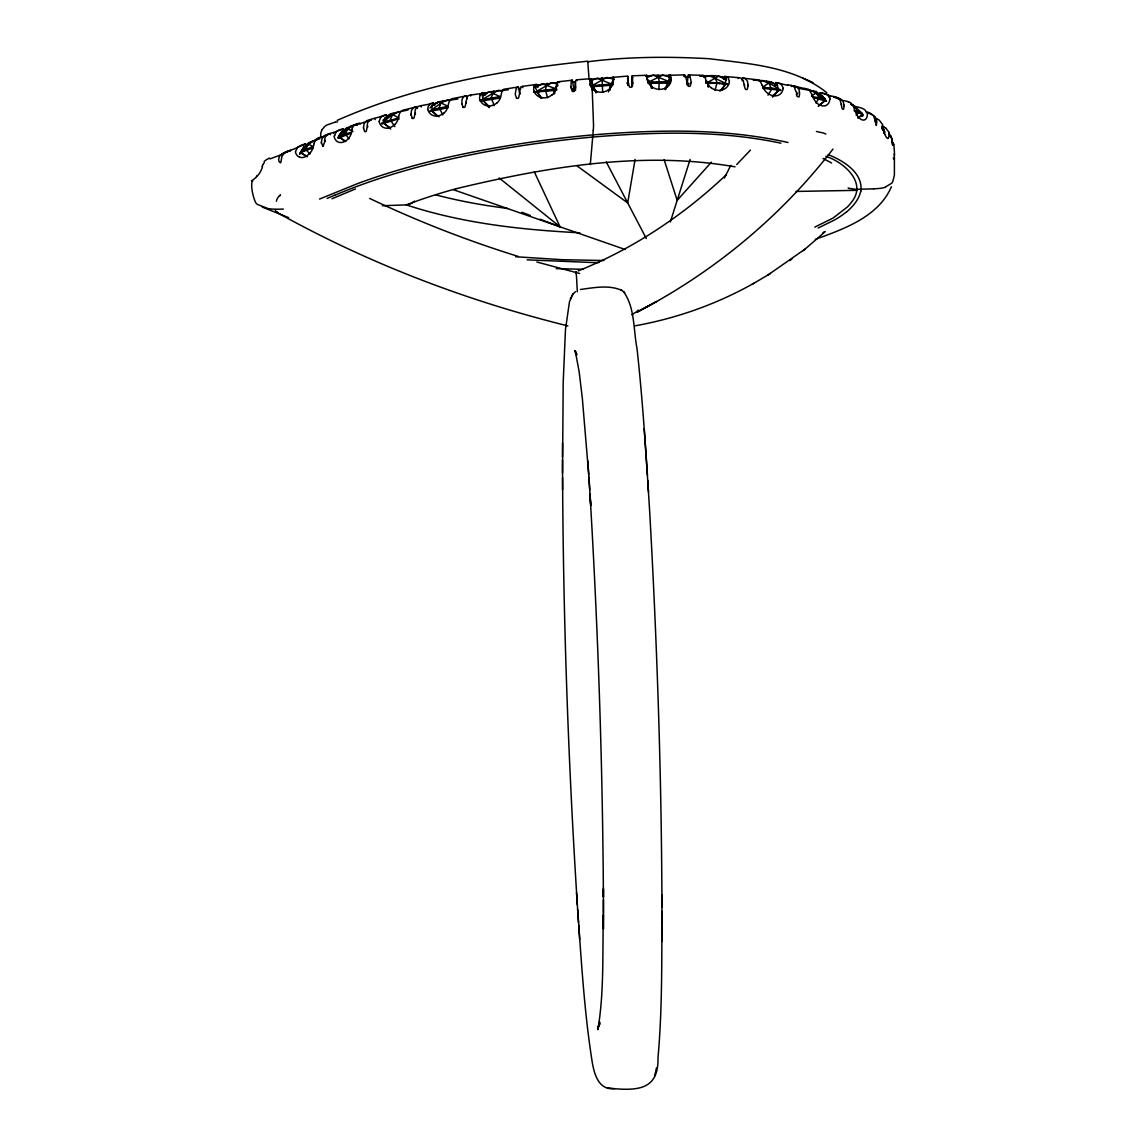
<?xml version="1.0" encoding="UTF-8"?>
<svg xmlns="http://www.w3.org/2000/svg" width="1146" height="1146" viewBox="0 0 1146 1146"><rect width="100%" height="100%" fill="white"/><g stroke="black" fill="none" stroke-linecap="round" stroke-linejoin="round"><path stroke-width="1.5" d="M562.514 472.997L563.187 382.635L565.479 329.504L569.476 301.727L572.971 293.992L575.536 291.671M669.25 78.2L669.192 75.665M894.396 158.334L894.238 153.879M519.467 93.27L520.528 87.468M554.635 93.714L554.492 89.016L557.973 85.434M603.426 899.868L603.412 929.019L603.398 914.551C602.338 952.885 604.3 991.72 597.868 1029.652L599.716 1021.917L598.226 1026.888L599.974 1023.65L599.186 1024.553M577.613 909.308C581.237 958.873 584.016 1008.609 591.551 1057.772C593.456 1070.779 596.966 1090.448 614.414 1088.686C641.287 1091.006 658.706 1087.368 658.019 1057.472C662.345 1008.91 661.686 960.076 661.958 911.371M436.87 115.918L432.128 111.133L431.913 105.733L438.646 101.779L457.927 98.957M707.97 86.91L708.027 82.211L705.75 80.449M324.59 140.786L325.206 137.076L327.684 134.469A29.223 18.537 69 0 1 329.403 133.638L330.277 133.323A62.5 39.652 69 0 1 333.3 132.549L339.502 130.214M465.878 102.238L467.496 96.35A30.713 10.873 79 0 1 468.714 95.591L468.886 95.49A60.28 21.359 79 0 1 470.519 95.075L483.884 93.155M414.881 113.182L415.282 109.558L417.029 107.165A29.223 13.294 76.2 0 1 418.304 106.435L418.849 106.22A60.939 27.719 76.1 0 1 420.969 105.704L433.575 103.312M594.086 88.958L593.814 87.827M367.107 126.232L367.637 122.55L369.829 120.029A28.851 16.23 72.7 0 1 371.333 119.27L372.106 118.983A61.669 34.681 72.7 0 1 374.756 118.325L386.46 114.829L387.248 117.852M799.636 93.843L799.034 96.98L797.158 96.479A3.753 2.736 61.4 0 1 796.728 95.447L796.47 94.588M688.288 74.991L687.041 84.46M683.875 75.106L683.861 76.137M593.528 125.158L592.181 88.428A11.904 10.944 -9.8 0 0 595.146 90.763A11.761 10.873 -12.2 0 0 608.469 89.789M632.406 86.108L632.076 77.799L633.007 77.613M687.199 84.933L688.875 83.343M687.271 84.632L687.6 83.715M687.571 84.532L688.13 83.228M705.721 83.286L705.75 82.469L708.027 82.211L728.527 83.902M708.615 86.924L707.984 83.615L710.291 83.357L710.305 82.541M728.512 84.518L712.611 82.713M714.86 83.515L714.889 82.713M719.258 83.758L719.287 82.942M723.341 84.059L723.37 83.243M721.565 90.405L725.203 84.532L726.063 79.074C718.614 74.017 708.314 75.908 699.834 76.309M726.936 84.417L726.965 83.615M748.037 85.964L747.321 89.173A1.461 1.246 47.9 0 1 745.272 88.987L744.169 85.578M744.026 84.432L743.353 80.793L741.706 78.63A29.839 11.245 -84.2 0 0 740.502 78.028L740.101 77.899A62.185 23.421 -84.2 0 0 738.396 77.642L724.559 76.481L724.401 79.489M324.576 141.903L323.115 146.316M628.38 83.658L629.541 86.91A1.475 1.375 -0.9 0 0 631.775 86.824L632.391 80.091M691.095 82.627L690.293 85.907A1.475 1.361 25.1 0 1 688.073 85.893L686.927 82.555M367.078 127.349L366.391 130.902A1.461 1.089 -66.5 0 1 364.629 131.461L363.726 128.381M632.578 83.457L632.406 85.176M414.852 114.271L414.121 117.794A1.447 1.189 -59.4 0 1 412.202 118.282M465.849 103.298L465.061 106.779A1.461 1.261 -50.8 0 1 463.013 107.18M519.439 94.316L518.622 97.768A1.447 1.304 -40 0 1 516.488 98.083M575.192 87.569L574.375 90.964A1.447 1.347 -23.7 0 1 572.169 91.193L571.052 87.97A27.805 25.47 10 0 1 570.995 86.924M704.002 75.679L703.673 75.507A61.368 13.494 -78.8 0 0 702.727 75.307L688.288 74.92A62.056 11.288 -89.1 0 1 689.075 75.12L689.348 75.278A29.166 5.3 -89.1 0 1 689.906 75.794L691.095 81.524A28.048 25.842 -1.5 0 1 691.124 82.627M658.85 89.603L659.222 81.667L658.019 75.135M592.854 135.257L592.41 137.778M593.256 130.515L592.883 134.884A409.38 141.359 -2.9 0 0 507.463 145.829A447.871 154.653 -2.9 0 0 427.616 162.116A406.902 140.5 -2.9 0 0 357.595 183.604L319.533 199.046M742.193 80.85L742.493 78.057L755.902 79.618A61.325 25.627 -72.7 0 1 757.721 79.876L758.38 80.077A30.713 12.835 -73.5 0 1 759.11 80.349L759.34 80.521A22.963 9.483 -77 0 1 759.526 80.621M892.591 144.969L892.476 141.903M780.942 143.193C719.129 130.071 655.311 131.89 592.697 137.047L590.319 164.551L590.061 163.405M738.396 77.77L738.325 78.53M772.59 97.066L778.449 90.663L777.403 85.305L770.599 81.839L762.978 86.924L762.864 88.314L780.999 90.319L766.473 81.223M765.156 88.242L765.213 87.44L762.978 86.924M767.376 88.414L765.213 87.44M769.51 88.786L769.568 87.984L771.645 87.984L778.564 89.273M773.478 89.388L773.55 88.586M776.959 90.033L777.031 89.23M779.796 90.692L779.867 89.889M613.139 81.853L613.11 77.77A29.051 0.788 80.5 0 1 613.124 77.513L613.11 77.684M602.008 77.785L602.681 92.267M587.54 61.812C626.805 56.655 669.049 56.426 709.331 58.733C749.341 63.732 794.393 66.468 826.925 92.855M775.527 83.429L775.197 85.592M556.211 86.938L556.641 83.543M799.65 88.529L816.153 91.522L816.167 92.926L811.554 95.992L813.531 97.467L826.424 101.335L812.614 90.591M815.58 97.797L813.631 96.679M817.485 98.327L817.585 97.539L819.404 97.697L824.948 99.501L824.762 100.877L818.215 106.42M820.894 99.229L821.009 98.427M823.688 100.132L823.788 99.344M825.707 101.02L825.822 100.218M313.703 143.794L316.353 138.938A26.487 14.081 64.9 0 1 317.113 138.537L318.545 137.95M590.519 78.702L576.71 79.776A59.85 7.693 84.3 0 0 576.137 80.048L576.051 80.148A30.14 3.868 84.3 0 0 575.65 80.779L575.22 86.509M398.579 116.204L400.183 111.893M787.832 85.334L775.627 82.627A61.354 31.988 89.2 0 1 777.905 82.927L778.764 83.157A30.598 16.087 -88.7 0 1 779.724 83.414L780.283 83.773M799.607 92.74L798.819 89.13L796.413 86.838A29.209 16.316 -78.6 0 0 794.751 86.194L793.949 85.979A62.085 34.681 -78.7 0 0 791.528 85.621L791.385 86.494M787.904 84.947L787.904 84.904A62.099 34.681 -78.5 0 1 790.325 85.234L791.127 85.449M635.07 159.466L627.693 202.928L577.126 165.969M819.562 95.619L820.192 92.683A61.34 41.843 -86.5 0 1 823.143 93.17L824.232 93.456A30.756 21.086 -83.8 0 1 825.478 93.814L825.779 94.001A22.977 15.886 -80.3 0 1 826.209 94.173A16.703 11.775 -72.6 0 1 827.799 94.932M609.959 90.233L610.732 83.859L613.482 80.464M855.876 111.234L854.314 109.944L854.171 110.732L860.904 113.64L862.594 116.305L862.422 113.798L854.93 106.449L850.518 103.813C855.919 105.446 857.38 111.735 862.422 113.798L862.164 115.144L857.967 117.909M857.38 111.95L855.99 110.646M859.901 113.153L860.044 112.365M861.663 114.314L861.806 113.526M862.566 115.374L862.709 114.586M808.231 89.46A22.949 13.179 -70.5 0 0 807.987 89.331L807.644 89.187A29.997 17.247 -66.8 0 0 806.784 88.901L805.81 88.614A61.239 35.111 -65.5 0 0 803.174 88.199L791.528 85.621M351.564 129.684L353.555 125.673M553.991 93.771L554.635 90.419L556.827 89.932M830.449 96.823L830.32 95.849M830.635 96.049L830.635 96.02A62.256 44.895 -70.3 0 1 833.787 96.508L834.617 96.722A30.168 21.76 -70.3 0 1 836.967 97.553L840.032 100.031L841.15 104.071M882.005 128.853L883.838 129.426L884.225 133.409L884.54 131.203M884.411 131.776L881.561 126.705M884.096 131.188L884.268 130.415M860.875 191.181C863.239 172.516 843.041 160.54 828.214 154.638M862.809 115.173L853.125 105.06M855.589 106.621L855.561 106.607A61.01 51.427 -80.6 0 1 859.185 107.366L860.188 107.652A31.357 26.501 -75.9 0 1 862.05 108.268L863.253 108.856A16.273 13.838 -58.9 0 1 864.714 109.687L867.393 113.354A4.756 4.04 -4 0 1 867.436 113.941A11.976 5.787 71.3 0 1 865.259 119.556A13.15 6.389 71.5 0 1 857.351 115.775M654.581 1076.008L655.412 1072.541M655.698 1071.266L656.529 1067.843M390.729 129.04L384.01 123.367L384.812 117.895L391.073 113.669L408.062 109.959M573.487 90.305L572.971 88.657L571.653 88.801L573.573 89.99M884.082 132.907L884.626 131.761M715.047 90.448L717.124 82.526L714.03 75.965M670.338 221.98L690.121 159.423M608.426 91.938L610.832 85.262L612.952 84.89L612.895 84.073L590.921 85.706L590.978 86.523L592.998 86.595L610.832 85.262M665.582 89.617L670.453 77.355L668.892 75.478L653.292 75.221L645.628 76.324M302.716 150.169L303.79 147.275L308.904 142.62L319.92 138.752M891.387 186.755C878.538 216.852 843.728 229.057 815.336 239.356M575.937 271.831L575.808 272.318A57.443 2.536 88 0 0 575.664 273.364M533.979 86.351L533.592 89.746A4.842 2.421 60.3 0 0 533.75 90.262M547.029 83.243L545.41 89.99L547.573 97.754M502.063 90.849L501.117 95.018A12.119 10.572 -45.9 0 1 497.006 103.011M299.564 154.194L303.103 151.458L313.245 147.906L312.901 146.559L308.561 144.052L308.904 142.62L309.048 144.138L303.79 147.275L301.957 149.782M724.401 178.103L730.761 165.353M337.898 137.592C342.582 129.484 350.977 124.527 360.618 123.739M340.118 134.856L341.637 131.976L347.31 127.521L347.739 128.911L345.147 133.924L339.517 136.216L339.818 137.577L345.333 141.545M572.069 295.668L572.971 293.992M570.336 298.891L571.238 297.229M664.723 89.044L668.032 83.042L670.009 82.784L669.995 81.982L653.292 75.221L647.347 77.312M480.203 94.731L479.472 98.198A4.828 2.808 56.1 0 0 479.615 98.685A12.09 10.672 -35.3 0 0 484.386 104.916A11.403 10.027 -44.5 0 0 492.579 105.346M595.92 92.898L592.897 85.191L589.832 81.165L591.05 79.146L613.898 77.455M768.006 95.19L771.516 89.374L769.152 83.372L762.348 80.592L753.223 80.12M556.999 82.526L557.472 82.011A61.555 9.899 77.3 0 1 558.131 81.767L572.327 80.22L574.003 89.503M322.212 129.555L324.218 127.048A16.216 15.142 7.5 0 1 326.71 125.086L335.191 122.106M449.59 100.418L448.315 104.53A12.133 10.099 -54.9 0 1 444.419 112.824M299.837 153.65L303.79 147.275M493.883 91.064L491.161 97.969L494.313 105.575M428.762 105.088L427.73 108.626A4.813 3.137 51.3 0 0 427.845 109.085M832.999 149.037C780.627 217.009 712.826 272.977 636.632 312.328L656.543 301.556L636.632 312.328M338.815 135.629L341.637 131.976M719.917 91.193L725.203 84.532M382.922 120.23L391.073 113.669L398.622 117.895L398.894 119.256M278.865 196.439L280.426 194.662M430.022 107.982L431.913 105.733L438.646 101.779L447.928 106.277L448.158 107.652L429.335 111.577L440.823 103.197L447.141 99.946L450.564 100.447M257.162 175.725L256.475 176.498M815.909 102.911L819.404 97.697L816.167 92.926L809.062 89.66M380.601 117.436L379.254 121.089A4.785 3.452 44.5 0 0 379.34 121.505M442.886 100.862L440.823 103.197L439.162 107.968L442.9 114.901M711.38 162.202L677.171 200.349L664.136 159.681M750.458 150.097L736.72 164.523M571.754 80.492L571.653 80.592A30.111 3.868 84.4 0 0 571.267 81.208L570.937 86.924M668.892 75.478L668.104 76.281M540.84 98.184L535.11 87.211L537.216 85.062L559.563 82.297M306.498 146.803L305.552 143.952A62.328 44.293 86.9 0 0 302.372 144.826L301.427 145.17A31.128 22.247 84.5 0 0 299.894 146L298.605 146.602A16.058 11.918 68.4 0 0 297.716 147.333L295.682 151.057A4.598 3.796 21.6 0 0 295.74 151.587M336.251 131.804L334.56 135.572M307.042 156.744L301.154 153.005L300.811 151.673L312.099 141.259M482.695 95.662L485.216 93.198L489.428 91.823L508.28 89.775M534.709 85.277L535.469 84.732A61.626 13.723 88.4 0 1 536.443 84.417L536.471 84.718M395.026 112.58L381.575 123.31M825.249 231.564L805.122 249.069L767.992 274.954M772.203 96.422L778.449 90.663M726.005 174.994C683.116 215.62 633.007 248.854 578.143 270.943M414.537 201.137L411.328 203.372A14.726 13.809 4.9 0 1 406.343 204.89L382.306 205.721M339.517 136.216L350.891 126.275M502.75 89.932L503.495 89.445A59.807 16.373 75 0 1 504.727 89.102L518.364 86.967L519.74 93.514M856.076 115.03L858.683 112.838L858.927 111.491L857.523 111.162M489.041 107.609L483.497 100.862L482.366 95.505L485.216 93.198L486.706 93.428L482.753 96.02M338.027 138.179L351.12 133.194L350.934 132.406L345.147 133.924L348.986 138.824M789.694 260.643L791.843 259.039M802.974 250.673L805.122 249.069M819.075 105.117L824.762 100.877M480.231 100.604L498.338 90.305L502.664 91.064M823.917 232.008L823.043 232.595M481.377 93.514L482.294 93.027M300.811 151.673L312.901 146.559M450.65 99.401L451.61 98.914A60.208 22.505 72.2 0 1 453.329 98.484L466.422 95.849L466.981 98.656M554.635 90.419L533.578 92.196L537.044 91.179L551.656 82.67L557.644 83.916M688.101 84.632L688.846 84.145M315.308 139.912L308.561 144.052L305.61 149.224L309.907 153.936M592.897 85.191L606.735 77.427L614.399 79.332M857.824 117.752L862.164 115.144M381.704 123.911L396.631 119.456L396.473 118.668L398.622 117.895M635.4 325.779L636.546 325.55C677.859 318.001 717.926 303.604 754.469 282.919M752.048 284.366L770.456 273.493M668.032 83.042L650.183 83.386L648.02 83.214L648.006 82.397L662.76 75.034L670.453 77.355M430.323 103.785L431.469 103.269A60.48 26.086 83.3 0 1 433.475 102.768L433.475 102.796M708.027 82.211L718.599 76.209L726.063 79.074M398.966 111.491L392.405 115.058L390.256 119.943L394.854 126.662M631.818 314.735L636.431 311.812A16.316 15.285 4.9 0 0 638.279 310.093M482.366 95.505L489.428 91.823L500.143 96.622L500.329 98.012L480.317 101.206M382.549 116.033L383.939 115.46A61.082 32.632 81.1 0 1 386.46 114.829M535.11 87.211L542.402 83.816L556.741 89.116M383.738 121.992L396.473 118.668M278.936 155.584L269.94 158.922M279.724 155.226L287.044 152.017M287.46 151.831L290.411 150.541M290.697 150.685L286.686 151.659A39.208 33.019 51 0 0 284.308 152.619L282.947 153.306A18.236 15.356 50.7 0 0 281.801 154.037C278.722 155.211 277.26 161.873 280.412 162.775A1.504 0.931 -74.1 0 0 280.885 162.245L281.945 156.257L284.48 152.977A17.734 14.927 51 0 1 286.013 151.974L286.457 151.73A52.587 44.264 50.9 0 1 293.677 149.181L297.43 147.476M297.817 147.304L299.708 146.487M337.168 120.387C416.199 85.449 502.263 70.064 587.726 61.196L589.058 79.332M300.438 146.172L302.988 145.069M303.361 144.897L305.552 143.952M331.996 198.745L355.475 188.947M818.144 228.025L834.388 220.061A154.681 53.418 -2.9 0 0 846.593 211.766M814.806 227.109L833.056 218.055L847.41 206.968A167.631 57.887 -2.9 0 0 851.449 202.212C867.665 182.701 843.785 162.016 825.836 156.343M327.097 198.43L334.603 195.235M322.098 136.976L327.14 134.942M589.832 81.165L597.281 78.129L610.732 83.859M327.985 134.612L330.177 133.753L330.463 134.684M431.899 109.744L447.928 106.277M340.118 129.985L343.428 129.398M885.17 187.156L891.645 183.26A9.512 8.91 6.7 0 0 892.777 181.67L894.396 175.066L894.396 158.535M483.297 99.473L500.143 96.622M371.376 119.972L359.93 123.668M703.773 77.384L709.474 75.722L725.246 83.142M456.452 188.646C546.957 166.915 642.304 150.627 735.03 166.829M400.269 112.107A17.19 7.807 74.8 0 1 400.971 111.348A25.642 11.904 71.2 0 1 401.63 110.833L402.661 110.303A60.838 28.449 68.2 0 1 404.968 109.744L417.13 106.635L417.516 108.326M537.044 91.179L554.492 89.016M277.661 212.153L276.086 211.91L275.327 210.133M759.139 81.323L762.348 80.592L770.599 81.839L777.403 85.305M580.392 289.494C593.843 287.689 609.228 284.58 621.963 290.454M518.279 89.159L520.714 88.786M646.931 78.873L650.14 81.982L668.003 81.638M520.528 87.468A30.641 7.621 81.6 0 1 521.373 86.781L521.43 86.724A59.993 14.927 81.6 0 1 522.633 86.351L536.443 84.432M536.443 86.509L538.09 86.279M572.742 82.111L575.263 81.853M592.697 137.047C536.887 142.147 481.363 151.172 426.957 164.709A415.683 143.537 -2.9 0 0 334.747 195.278M592.883 134.884C657.818 129.584 724.057 128.108 788.004 142.491M591.751 89.044L593.8 88.901L593.857 89.703L591.794 89.66M628.552 83.658A27.848 24.868 28.7 0 1 628.409 82.598L627.764 76.08L613.253 77.341M873.825 188.861L855.79 189.319L849.444 188.431M646.645 75.278L632.191 75.808L632.377 79.719M283.377 209.088L280.612 209.159A70.98 66.497 6.7 0 1 267.577 208.572M796.012 191.439L856.993 190.336L856.492 189.262M710.291 83.357L712.583 83.329M669.178 75.321L683.875 74.862A60.065 10.916 -88.9 0 1 684.706 75.077L684.936 75.221A29.065 5.286 -88.9 0 1 685.494 75.736L686.783 81.452M603.899 260.514L561.97 259.684L515.772 256.747M684.348 76.825L689.391 76.925M583.472 269.324L556.225 268.608M579.747 232.796C521.244 229.802 462.225 223.327 406.343 204.89L416.986 200.965A330.578 114.156 -2.9 0 1 456.437 188.632M435.423 103.269L437.4 103.398M527.16 259.856L593.256 262.534A333.343 115.101 -2.9 0 0 598.885 262.563M816.439 131.489L823.602 133.065A55.767 17.605 -1.6 0 1 825.879 134.068M767.419 87.798L769.568 87.984M357.323 125.286L354.458 125.029L347.739 128.911L352.982 131.532M607.008 1087.712L614.414 1088.686M507.692 208.529L488.898 205.836A320.594 110.704 -2.9 0 1 435.58 194.791M815.651 97.195L817.585 97.539M267.591 208.414L257.263 204.332A9.77 9.154 6.7 0 1 255.759 202.742C252.894 197.198 250.43 185.079 252.364 180.953A30.269 16.989 73.5 0 0 252.736 181.168M579.618 273.479L536.858 262.004M567.9 325.908C466.379 300.811 367.737 263.179 276.387 212.11L276.487 212.153M847.266 101.45L846.249 101.177A61.082 43.691 -52.2 0 0 843.413 100.647M820.192 92.683L822.699 93.428M866.92 111.95L867.006 111.979A30.168 25.928 -54.5 0 1 870.029 113.096L873.682 115.861L874.942 120.086M823.329 93.614L826.223 94.516M322.814 146.316L321.625 143.049M537.216 85.062L538.176 85.363M518.135 256.403C467.324 240.646 417.631 221.25 369.585 198.401M826.911 94.731L829.976 95.734M453.587 189.778L625.215 249.513M723.384 78.873L726.177 79.848M833.686 97.009L836.551 98.055M837.11 98.255L839.287 99.086M521.845 212.268L530.154 215.434M540.11 219.23L560.05 226.822L534.308 171.857M848.771 101.951L849.816 102.409A16.273 11.832 -64.1 0 1 851.091 103.126L853.569 106.75A4.742 2.335 84.8 0 1 853.77 107.337M840.362 99.516L843.012 101.063L844.015 105.074M262.262 207.054L288.606 217.625M876.962 118.94L877.091 118.998A22.877 19.453 -37.6 0 1 877.478 119.184L877.865 119.356M802.329 77.828L812.972 82.784L806.383 79.719M824.948 99.501L822.069 95.49L816.812 93.027L816.153 91.522L825.22 98.871M823.057 158.449L831.624 163.004M726.149 79.618L721.894 77.498L723.212 77.111L726.478 79.532M884.34 127.22L883.036 126.561A30.971 29.595 -52.4 0 0 881.947 126.117M850.719 104.114L854.93 106.449M301.154 153.005L307.415 156.501M727.137 77.197L727.352 77.326A22.977 7.693 89 0 1 727.509 77.398M339.818 137.577L345.806 141.302M555.538 223.971L560.05 226.822L499.155 177.974M384.01 123.367L389.583 127.364M885.93 128.237L888.938 132.162A4.756 3.825 27.3 0 1 889.01 132.75M623.682 291.829C635.07 307.844 633.337 329.79 637.004 348.441C642.892 401.974 646.172 455.75 649.553 509.483C657.374 647.805 661.944 786.342 661.973 924.894M575.965 353.283L576.81 353.928L574.862 350.819L576.667 355.26L575.22 350.647L579.203 372.092L582.354 398.507L588.729 474.573M827.727 95.089L829.919 98.556A4.756 3.853 -31.8 0 1 829.948 99.115M620.96 289.68L624.67 292.588M432.128 111.133L438.975 116.849M857.58 109.558L862.422 113.798M889.095 133.81L891.101 136.13L892.405 141.015M889.64 135.3L892.261 139.511M809.448 90.29L811.468 93.728A4.756 1.361 80.6 0 1 811.683 94.258M781.486 84.589L783.191 87.97A4.785 3.495 -47.7 0 1 783.191 88.514M842.468 100.39L839.918 98.585A29.338 21.172 -70.5 0 0 837.64 97.768L836.738 97.539A62.242 44.909 -70.5 0 0 833.6 96.98M483.497 100.862L489.643 106.865M591.708 79.891L591.05 79.146M575.98 271.817L576.495 276.544A41.5 1.834 88 0 1 576.839 282.532L577.312 291.829M537.188 92.582L541.829 98.012M516.502 98.069L515.413 94.917A27.748 25.499 -8.7 0 1 515.27 93.886L516.259 88.099A30.627 7.621 81.8 0 1 517.104 87.397L517.233 87.325A60.007 14.941 81.7 0 1 518.364 86.981L518.379 87.039M463.027 107.165L461.967 104.042M670.252 75.464L670.338 75.564A23.307 3.252 85.3 0 0 670.324 75.407M760.371 81.409L762.076 85.334M412.216 118.253L411.228 115.159M794.536 87.468L796.069 92.024M728.312 78.2L729.4 81.495M592.998 86.595L596.737 92.267M881.904 128.037L884.526 132.091M882.893 129.713L883.537 130.744M892.519 145.069L891.96 140.485M592.84 87.483L592.482 86.824M822.069 95.49L823.702 98.227M606.277 161.973L646.301 238.511M650.14 81.982L652.346 88.199M704.991 76.94L706.065 80.807M670.825 76.453L671.298 79.747A4.799 2.163 -67.8 0 1 671.284 80.277M343.958 131.16L343.528 129.756M333.586 133.48L333.314 132.578M330.191 133.781L330.206 133.824A62.572 39.709 69.2 0 0 327.14 134.526L326.252 134.856A30.154 19.138 69.2 0 0 324.862 135.5L322.055 138.279L321.553 141.961M375.114 119.628L374.771 118.353M371.247 119.485L371.247 119.513A61.726 34.738 72.8 0 0 368.568 120.072L367.794 120.359A28.951 16.288 72.8 0 0 366.29 121.132L364.084 123.639L363.654 127.306M310.967 147.505L311.168 148.278M307.3 148.837L307.5 149.61M304.22 150.14L304.421 150.914M301.799 151.372L302 152.146M300.166 152.475L300.367 153.263M650.183 83.386L651.415 88.256M421.255 107.008L420.969 105.733M646.874 75.708L646.86 75.622A61.368 2.621 -84.2 0 0 646.702 75.364M632.22 75.865L632.606 82.397M346.994 133.609L347.181 134.397M343.556 134.798L343.743 135.586M340.72 135.959L340.906 136.746M338.614 137.019L338.801 137.792M433.947 105.117L433.646 103.684M647.375 80.22L646.946 76.152M392.261 119.7L392.419 120.488M388.465 120.745L388.623 121.533M385.185 121.777L385.357 122.579M382.578 122.751L382.735 123.553M470.691 95.978L470.519 95.104M466.422 95.849L466.422 95.892A60.323 21.373 79.2 0 0 464.789 96.278L464.703 96.321A30.77 10.901 79.2 0 0 463.385 97.124L462.039 99.444L461.867 102.997A27.705 25.169 -24.3 0 0 461.881 104.057M484.171 94.975L483.941 93.528M445.708 106.95L445.851 107.753M441.31 107.81L441.439 108.612M437.213 108.698L437.357 109.486M433.56 109.586L433.689 110.388M430.495 110.46L430.624 111.262M522.82 87.64L522.633 86.38M841.264 104.959L842.152 108.498A1.475 0.888 69.8 0 0 843.642 109.042L844.058 105.933M497.894 97.209L498.009 98.012M493.382 97.897L493.496 98.699M489.084 98.613L489.199 99.43M485.13 99.373L485.245 100.189M481.692 100.132L481.807 100.948M875.057 121.032L876.318 125.516L876.762 122.264M628.094 85.449L627.822 81.925M536.657 86.394L536.543 85.32M573.358 89.102L573.444 89.904M572.971 88.657L573.129 90.047M572.427 88.815L572.513 89.617M552.257 89.517L552.343 90.333M547.688 90.004L547.774 90.821M543.233 90.563L543.319 91.365M539.021 91.164L539.107 91.967M535.254 91.78L535.34 92.597M613.425 78.959L613.296 77.699M891.789 138.637L891.875 139.568M576.796 80.678L576.725 79.876M628.266 85.42L627.807 81.581M572.327 80.22L572.327 80.249A59.85 7.693 84.4 0 0 571.754 80.478M575.292 82.268L575.464 84.876M876.719 121.347L875.501 117.178L871.834 114.414A30.111 25.9 -54.8 0 0 869.227 113.411M608.54 84.26L608.598 85.062M603.999 84.518L604.057 85.334M599.444 84.861L599.501 85.663M595.018 85.262L595.075 86.065M251.461 180.782L251.461 180.867A31.587 20.069 -76.3 0 0 256.589 176.785M644.21 428.776L647.418 475.117M647.691 480.317L648.493 492.006M587.798 460.907L589.76 489.829M562.514 459.961C562.887 608.368 567.886 756.79 577.355 904.896M578.716 925.137L579.675 939.276M576.524 892.705L578.515 922.501M588.901 477.137L590.777 505.687L589.975 494.012C598.011 628.166 602.595 762.534 603.412 896.931L603.412 887.978M411.128 114.099L411.428 110.489L413.19 108.096A29.252 13.308 76.3 0 1 414.465 107.38L415.01 107.151A60.996 27.762 76.3 0 1 417.13 106.635M591.064 80.621L590.992 79.361M627.85 84.962L627.621 78.086M628.022 82.054L627.636 78.272M628.008 81.71L627.764 76.51M748.023 84.833L747.464 81.208L745.788 79.031A28.908 10.887 -84.4 0 0 744.671 78.472L744.27 78.329A62.199 23.436 -84.4 0 0 742.493 78.057M665.912 81.91L665.926 82.713M661.5 81.91L661.514 82.727M656.945 82.011L656.959 82.813M652.375 82.168L652.403 82.985M632.076 78.157L632.32 86.58M661.93 894.911L661.944 907.446M661.93 926.999L661.93 941.468M603.412 889.554L603.441 913.391M562.514 442.943L562.528 456.939M562.571 477.681L562.586 489.714M279.466 196.295A8.28 1.232 -44.6 0 1 279.796 195.909M276.387 201.266A24.353 6.561 -38.2 0 1 278.22 197.069M593.542 125.387A45.682 2.02 88 0 1 593.256 130.415M860.732 191.181A181.999 62.844 -2.9 0 1 846.779 211.781M885.242 187.4A44.866 42.03 6.7 0 1 873.825 188.746M894.353 157.876A13.609 1.074 87.4 0 1 893.966 159.165A12.033 0.96 85.9 0 1 893.336 158.005M892.247 141.875A6.647 6.289 -49.3 0 1 893.579 144.167A4.785 4.226 -79.6 0 1 893.565 144.912M893.751 144.195A12.019 1.003 84.6 0 1 894.51 155.426M849.401 188.531A14.153 13.265 6.7 0 1 848.126 187.973M877.836 119.413A16.245 13.981 -43.9 0 1 879.34 120.273L882.262 124.083A4.727 3.381 -88.7 0 1 882.434 124.685M884.597 132.993A11.918 2.206 78.8 0 1 882.635 124.828M884.984 134.569A12.764 2.722 79 0 1 884.569 133.452M884.984 134.583A13.551 2.894 79 0 0 888.136 138.38A12.792 2.722 79.2 0 0 888.408 138.122M888.924 132.564A11.933 2.55 79.1 0 1 888.451 137.864M884.297 127.292A16.23 15.199 -25.4 0 1 885.887 128.295M847.223 101.536A30.985 22.275 -53.6 0 1 848.742 102.008M857.409 115.574A11.961 5.458 71.3 0 1 853.942 107.395M808.259 89.388A16.689 9.555 -72 0 1 809.534 90.076M816.21 102.166A11.99 7.621 63.6 0 1 811.898 94.316M816.124 102.338A12.534 8.452 63.8 0 0 818.058 103.985A13.007 8.81 63.9 0 0 825.779 105.561M825.765 105.561A12.42 8.423 63.6 0 0 826.653 105.131A11.976 8.122 63.2 0 0 829.833 99.072M759.554 80.464A16.689 6.847 -78.2 0 1 760.486 81.022M762.262 85.32A11.99 9.125 54 0 0 767.161 92.883A12.577 9.956 53.5 0 0 779.208 94.832A12.004 9.54 53 0 0 783.09 88.5M780.326 83.629A16.674 9.24 -79.6 0 1 781.586 84.303M704.016 75.607A30.584 6.704 -79.6 0 1 704.389 75.822M704.604 75.837A16.689 3.452 -83.8 0 1 705.105 76.123M711.537 87.97A12.019 10.314 37.4 0 1 706.18 80.793M711.494 88.041A12.549 11.073 35.3 0 0 724.845 88.772A12.004 10.586 34.5 0 0 729.329 82.054A4.785 2.879 -59.7 0 0 729.443 81.466M727.538 77.154A16.703 6.017 -85.4 0 1 728.398 77.67M727.137 77.04A30.77 10.042 86.5 0 0 726.507 76.782L725.977 76.71A61.368 19.711 84.6 0 0 724.559 76.496M646.903 75.435A29.538 1.218 -84.9 0 1 646.946 75.521A23.278 0.802 -87 0 1 646.974 75.636M647.447 80.277A4.799 1.347 67.9 0 0 647.59 80.807A12.033 10.858 16.9 0 0 653.005 87.583A12.191 11.231 11.3 0 0 666.557 87.411M671.241 80.306A12.033 11.073 9.5 0 1 666.643 87.511M670.439 75.278A16.66 2.75 -89.8 0 1 670.854 75.45M670.238 75.278A29.624 3.882 83.2 0 0 670.052 75.12L669.78 75.034A61.454 7.85 81.8 0 0 669.164 74.848M668.834 80.263A13.107 0.745 -74.3 0 1 669.106 79.16M590.29 85.162A14.569 1.561 89.3 0 1 590.448 83.171M590.434 84.331A6.604 1.49 74.9 0 1 590.219 82.526M589.946 84.145A4.828 1.934 64.3 0 1 589.818 83.629M592.067 88.213A12.262 11.174 -3.1 0 1 589.889 84.116M608.569 89.904A12.076 11.145 -14.2 0 0 613.096 82.397A4.828 1.49 -73 0 0 613.196 81.781M613.626 78.974A8.882 2.378 82.5 0 1 613.712 79.762M592.482 83.687A8.867 2.134 88 0 1 592.196 80.421M592.367 87.755A8.681 3.166 87.9 0 1 591.436 86.279M592.726 86.58A12.592 1.275 68.2 0 1 592.998 87.784M534.494 85.749A24.095 5.472 87.1 0 1 534.724 85.463M534.165 87.225A16.588 3.868 85.7 0 1 534.58 86.179M533.678 90.248A12.09 10.916 -21.7 0 0 538.778 96.636A11.532 10.472 -31.3 0 0 551.684 95.089M556.197 87.468A12.09 10.93 -33 0 1 551.813 95.247M556.283 86.824A4.842 0.888 -76.7 0 1 556.197 87.368M556.956 85.191A16.588 2.192 84.1 0 1 557.099 84.059M556.942 83.071A24.08 3.696 79.9 0 1 557.056 82.77M537.904 87.511A8.982 2.951 85 0 1 537.732 86.194M482.28 92.984A59.907 19.826 85.7 0 1 483.813 92.625M481.406 93.686A25.083 8.351 85.1 0 0 480.948 94.115A16.603 5.644 83.1 0 0 480.36 95.261M496.891 102.882A11.474 10.142 -46.4 0 1 492.608 105.446M502.206 91.351A17.061 4.34 80.4 0 1 502.55 90.606M502.507 90.419A24.582 6.59 77.3 0 1 502.793 90.076M484.973 95.404A8.638 4.226 82.6 0 1 484.873 94.803M428.876 105.432A21.975 9.512 82.7 0 1 430.38 103.999M427.687 109.128A12.105 10.271 -46.1 0 0 432.329 115.202A11.388 9.569 -53.8 0 0 444.247 112.623M449.705 100.733A17.104 6.102 77.8 0 1 450.22 99.989A25.169 9.297 74.6 0 1 450.679 99.501M434.749 105.561A8.566 4.971 80 0 1 434.606 104.945M382.563 116.133A25.527 13.68 80.2 0 0 381.79 116.62A16.732 9.068 77.7 0 0 380.73 117.694M379.14 121.576A12.105 9.641 -55.5 0 0 383.495 127.464A11.603 9.082 -61.8 0 0 394.783 124.341M398.751 116.19A12.076 9.326 -62.5 0 1 394.969 124.556M343.284 128.839A62.056 39.752 76.1 0 0 340.219 129.598L339.76 129.785A36.271 23.221 76.5 0 0 339.144 130.028L338.858 130.143A22.748 14.583 76 0 0 336.308 131.933M334.632 135.959A4.756 3.696 37.3 0 1 334.589 135.572M352.051 129.999A11.36 8.351 -62.4 0 1 343.399 142.09A11.36 8.351 -62.4 0 1 334.059 136.245M351.536 130.157A4.842 1.475 -87.4 0 1 351.593 129.742M353.613 125.773A17.247 10.113 70.7 0 1 354.572 124.986A25.47 15.099 67.3 0 1 355.36 124.47L355.89 124.212A36.529 21.688 65.2 0 1 356.478 123.983L356.922 123.825A61.726 36.643 65.4 0 1 359.772 123.138M344.674 131.632A8.566 6.518 72.4 0 1 344.459 131.002M299.55 157.074A12.047 7.965 -67.9 0 1 295.367 151.845M308.532 154.424A14.97 9.526 -73.4 0 1 299.536 157.131M313.961 143.938A12.248 7.721 -73 0 1 309.119 154.151M318.445 137.792A62.142 32.532 53.5 0 1 321.138 137.09M262.534 166.499A14.74 9.111 -74.5 0 1 257.291 175.925M262.176 166.428A6.274 4.77 -84.3 0 1 262.721 164.866M263.05 164.48A9.698 8.538 83.3 0 1 264.354 162.675M264.11 161.514A22.419 20.728 31.8 0 1 269.511 158.091M321.267 143.164A28.636 22.805 -57.6 0 1 321.166 142.075M325.278 140.428A28.406 15.142 -75.9 0 1 325.263 141.588M363.454 128.452A28.005 23.679 -49.8 0 1 363.368 127.364M367.708 125.988A28.106 17.562 -71.7 0 1 367.694 127.134M411.042 115.202A28.077 24.854 -38 0 1 410.941 114.142M415.396 113.024A28.091 19.912 -66.6 0 1 415.382 114.142M466.293 102.137A27.733 21.53 -60.6 0 1 466.279 103.212M519.811 93.198A27.733 22.963 -53.4 0 1 519.797 94.273M575.478 86.466A27.791 24.281 -42.8 0 1 575.464 87.54M574.762 90.205A14.167 1.977 81.3 0 1 574.246 90.849M575.335 90.262A13.981 1.59 75.4 0 1 574.561 88.915M575.521 85.076A8.781 0.817 84.8 0 1 575.392 90.419M632.75 82.383A27.848 25.269 -26.4 0 1 632.75 83.457M626.962 83.329A9.354 2.149 81.7 0 1 626.977 82.899M687.228 82.569A28.134 23.622 45.2 0 1 687.084 81.466M744.642 85.635A28.607 20.9 59 0 1 744.499 84.503M747.851 84.818A28.621 25.613 28.7 0 1 747.88 85.95M791.112 85.506A22.333 12.477 -78.5 0 1 794.593 87.34M797.158 93.872A25.04 14.669 67.7 0 1 796.928 92.267M796.656 94.602A14.139 9.555 63.7 0 1 796.484 93.728M799.263 92.697A28.263 23.235 48.7 0 1 799.306 93.786M841.551 105.074A26.573 11.603 73.4 0 1 841.436 104.2M843.8 105.017A26.458 18.737 61 0 1 843.828 105.876M865.789 111.62A62.113 53.389 -54.5 0 1 866.233 111.749M875.429 121.462A27.218 4.699 80.5 0 1 875.329 120.574M876.375 121.189A27.275 13.723 71.4 0 1 876.432 122.078M867.135 112.809A62.128 53.432 -54.8 0 1 867.594 112.924M892.089 138.594A26.988 2.894 86.4 0 1 892.19 139.611M892.018 140.586A26.96 6.69 78.7 0 1 892.089 141.431M335.721 122.049A22.333 20.814 6.8 0 1 337.54 121.92M322.227 129.57A11.431 10.701 8.4 0 0 320.694 135.214A142.491 133.38 8.9 0 1 320.837 137.549M613.153 76.854A61.483 1.805 79.7 0 0 613.096 76.882"/></g></svg>
